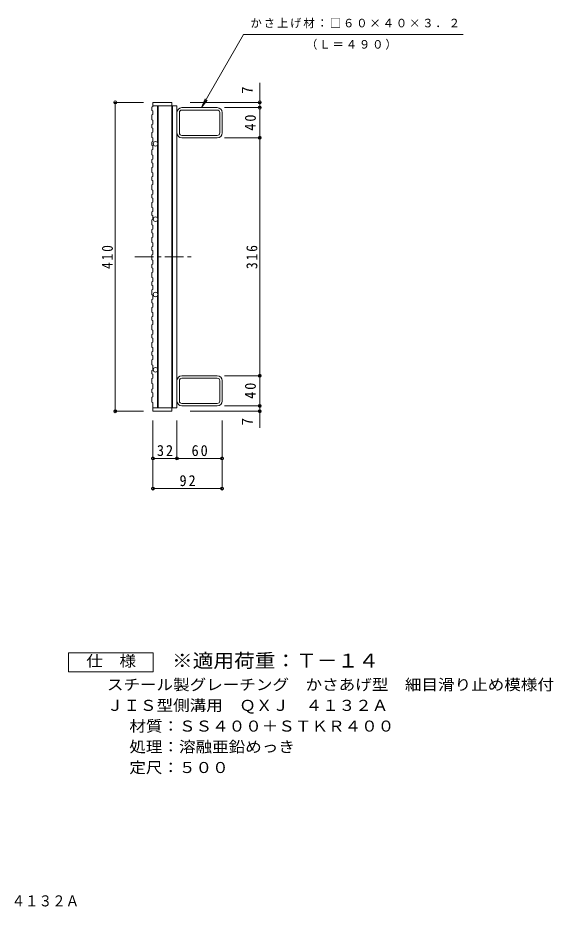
# Model space of a CAD drawing. Units: millimetres, scale not verified. Extents: x -593 to 829, y -688 to 560.
# Drawn here: x 118 to 829, y -688 to 495 of the extents above; entities that cross this region are included whole.
import ezdxf
from ezdxf.enums import TextEntityAlignment as Align

# ---------------------------------------------------------------- set-up
doc = ezdxf.new("R2010")
doc.units = ezdxf.units.MM
doc.header["$LTSCALE"] = 5
doc.header["$PDMODE"] = 32
doc.header["$PDSIZE"] = 4
doc.linetypes.add('CHAIN1', pattern=[8, 5, -1, 1, -1])
for name, color, linetype, lineweight in [('A-1_ピット', 2, 'Continuous', 9), ('A-2_蓋', 3, 'Continuous', 9), ('A-4_寸法', 7, 'Continuous', 9), ('A-5_仕様文', 7, 'Continuous', 9), ('F-4_F-4ﾚｲﾔ', 2, 'Continuous', 9)]:
    doc.layers.add(name, color=color, linetype=linetype, lineweight=lineweight)
doc.layers.add('F-5_F-5ﾚｲﾔ', color=2, linetype='Continuous')
doc.styles.add('ＭＳ ゴシック', font='')
doc.styles.get('ＭＳ ゴシック').set_extended_font_data('MS Gothic')

msp = doc.modelspace()

# ---------------------------------------------------------------- linework, layer by layer
at = {"layer": 'A-1_ピット'}
for p, q in [((332.497, 342.036), (332.497, 369.236)), ((382.897, 375.636), (335.697, 375.636)), ((382.897, 372.436), (335.697, 372.436)), ((386.097, 342.036), (386.097, 369.236)), ((389.297, 342.036), (389.297, 369.236)), ((335.697, 338.836), (382.897, 338.836)), ((382.897, 335.636), (335.697, 335.636)), ((332.497, 13.236), (332.497, -13.964)), ((382.897, 19.636), (335.697, 19.636)), ((335.697, 16.435), (382.897, 16.435)), ((386.097, 13.236), (386.097, -13.964)), ((389.297, 13.236), (389.297, -13.965)), ((382.897, -17.164), (335.697, -17.164)), ((382.897, -20.364), (335.697, -20.364))]:
    msp.add_line(p, q, dxfattribs=at)
for centre, radius, start, end in [((335.697, 369.236), 6.4, 90, 180), ((335.697, 369.236), 3.2, 90, 180), ((382.897, 369.236), 6.4, 0, 90), ((382.897, 369.236), 3.2, 0, 90), ((335.697, 342.036), 6.4, 180, 270), ((335.697, 342.036), 3.2, 180, 270), ((382.897, 342.036), 6.4, 270, 0), ((382.897, 342.036), 3.2, 270, 0), ((335.697, 13.236), 6.4, 90, 180), ((335.697, 13.236), 3.2, 90, 180), ((382.897, 13.236), 6.4, 0, 90), ((382.897, 13.236), 3.2, 0, 90), ((335.697, -13.965), 6.4, 180, 270), ((335.697, -13.964), 3.2, 180, 270), ((382.897, -13.964), 3.2, 270, 0), ((382.897, -13.965), 6.4, 270, 0)]:
    msp.add_arc(centre, radius, start, end, dxfattribs=at)
at = {"layer": 'A-2_蓋'}
for p, q in [((297.297, 382.636), (297.297, 376.992)), ((297.297, 382.636), (322.297, 382.636)), ((322.297, 382.636), (322.297, -27.364)), ((295.797, 376.481), (297.297, 376.992)), ((297.297, 378.136), (329.297, 378.136)), ((303.297, 378.136), (303.297, 329.294)), ((304.297, 378.136), (304.297, -22.864)), ((323.297, 378.136), (323.297, -22.864)), ((329.297, 378.136), (329.297, -22.864)), ((295.797, 365.938), (297.297, 366.449)), ((297.297, 358.879), (297.297, 353.766)), ((295.797, 353.255), (297.297, 353.766)), ((295.797, 342.712), (297.297, 343.223)), ((297.297, 335.653), (297.297, 330.54)), ((295.797, 330.028), (297.297, 330.54)), ((295.797, 319.485), (297.297, 319.996)), ((303.297, 325.977), (303.297, 229.294)), ((297.297, 312.427), (297.297, 307.313)), ((295.797, 306.802), (297.297, 307.313)), ((295.797, 296.259), (297.297, 296.77)), ((297.297, 301.883), (297.297, 296.77)), ((295.797, 283.576), (297.297, 284.087)), ((297.297, 289.2), (297.297, 284.087)), ((295.797, 273.032), (297.297, 273.544)), ((297.297, 278.657), (297.297, 273.544)), ((295.797, 260.349), (297.297, 260.86)), ((297.297, 265.974), (297.297, 260.86)), ((295.797, 249.806), (297.297, 250.317)), ((297.297, 255.43), (297.297, 250.317)), ((295.797, 237.123), (297.297, 237.634)), ((297.297, 242.747), (297.297, 237.634)), ((295.797, 226.58), (297.297, 227.091)), ((297.297, 232.204), (297.297, 227.091)), ((303.297, 225.977), (303.297, 129.294)), ((295.797, 213.896), (297.297, 214.408)), ((297.297, 219.521), (297.297, 214.408)), ((295.797, 203.353), (297.297, 203.864)), ((297.297, 208.978), (297.297, 203.864)), ((295.797, 190.67), (297.297, 191.181)), ((297.297, 196.294), (297.297, 191.181)), ((295.797, 180.127), (297.297, 180.638)), ((297.297, 185.751), (297.297, 180.638)), ((295.797, 167.443), (297.297, 167.955)), ((297.297, 173.068), (297.297, 167.955)), ((295.797, 156.9), (297.297, 157.412)), ((297.297, 162.525), (297.297, 157.412)), ((295.797, 144.217), (297.297, 144.728)), ((297.297, 149.841), (297.297, 144.728)), ((295.797, 133.674), (297.297, 134.185)), ((297.297, 139.298), (297.297, 134.185)), ((295.797, 120.991), (297.297, 121.502)), ((297.297, 126.615), (297.297, 121.502)), ((303.297, 125.977), (303.297, -22.864)), ((295.797, 110.447), (297.297, 110.959)), ((297.297, 116.072), (297.297, 110.959)), ((295.797, 97.764), (297.297, 98.275)), ((297.297, 103.389), (297.297, 98.275)), ((295.797, 87.221), (297.297, 87.732)), ((297.297, 92.845), (297.297, 87.732)), ((295.797, 74.538), (297.297, 75.049)), ((297.297, 80.162), (297.297, 75.049)), ((295.797, 63.994), (297.297, 64.506)), ((297.297, 69.619), (297.297, 64.506)), ((295.797, 51.311), (297.297, 51.823)), ((297.297, 56.936), (297.297, 51.823)), ((295.797, 40.768), (297.297, 41.279)), ((297.297, 46.393), (297.297, 41.279)), ((295.797, 26.624), (297.297, 27.136)), ((295.797, 16.081), (297.297, 16.592)), ((297.297, 21.706), (297.297, 16.592)), ((295.797, 1.937), (297.297, 2.449)), ((295.797, -8.606), (297.297, -8.095)), ((297.297, -2.981), (297.297, -8.095)), ((297.297, -22.864), (329.297, -22.864)), ((297.297, -27.364), (322.297, -27.364))]:
    msp.add_line(p, q, dxfattribs=at)
at = {"layer": 'A-2_蓋', "linetype": 'CHAIN1'}
msp.add_line((273.194, 177.636), (349.125, 177.636), dxfattribs=at)
at = {"layer": 'A-2_蓋'}
for points in [[(295.797, 376.481), (295.797, 372.074), (297.297, 371.562), (297.297, 366.449)], [(295.797, 365.938), (295.797, 359.391), (297.297, 358.879)], [(295.797, 353.255), (295.797, 348.847), (297.297, 348.336), (297.297, 343.223)], [(295.797, 342.712), (295.797, 336.164), (297.297, 335.653)], [(295.797, 330.028), (295.797, 325.621), (297.297, 325.11), (297.297, 319.996)], [(295.797, 319.485), (295.797, 312.938), (297.297, 312.427)], [(295.797, 306.802), (295.797, 302.395), (297.297, 301.883)], [(295.797, 296.259), (295.797, 289.711), (297.297, 289.2)], [(295.797, 283.576), (295.797, 279.168), (297.297, 278.657)], [(295.797, 273.032), (295.797, 266.485), (297.297, 265.974)], [(295.797, 260.349), (295.797, 255.942), (297.297, 255.43)], [(295.797, 249.806), (295.797, 243.259), (297.297, 242.747)], [(295.797, 237.123), (295.797, 232.715), (297.297, 232.204)], [(295.797, 226.58), (295.797, 220.032), (297.297, 219.521)], [(295.797, 213.896), (295.797, 209.489), (297.297, 208.978)], [(295.797, 203.353), (295.797, 196.806), (297.297, 196.294)], [(295.797, 190.67), (295.797, 186.262), (297.297, 185.751)], [(295.797, 180.127), (295.797, 173.579), (297.297, 173.068)], [(295.797, 167.443), (295.797, 163.036), (297.297, 162.525)], [(295.797, 156.9), (295.797, 150.353), (297.297, 149.841)], [(295.797, 144.217), (295.797, 139.81), (297.297, 139.298)], [(295.797, 133.674), (295.797, 127.126), (297.297, 126.615)], [(295.797, 120.991), (295.797, 116.583), (297.297, 116.072)], [(295.797, 110.447), (295.797, 103.9), (297.297, 103.389)], [(295.797, 97.764), (295.797, 93.357), (297.297, 92.845)], [(295.797, 87.221), (295.797, 80.674), (297.297, 80.162)], [(295.797, 74.538), (295.797, 70.13), (297.297, 69.619)], [(295.797, 63.994), (295.797, 57.447), (297.297, 56.936)], [(295.797, 51.311), (295.797, 46.904), (297.297, 46.393)], [(295.797, 40.768), (295.797, 34.221), (297.297, 33.709), (297.297, 27.136)], [(295.797, 26.624), (295.797, 22.217), (297.297, 21.706)], [(295.797, 16.081), (295.797, 9.534), (297.297, 9.022), (297.297, 2.449)], [(295.797, 1.937), (295.797, -2.47), (297.297, -2.981)], [(295.797, -8.606), (295.797, -15.153), (297.297, -15.665), (297.297, -27.364)]]:
    msp.add_lwpolyline(points, dxfattribs=at)
for centre in [(300.797, 327.636), (300.797, 227.636), (300.797, 127.636), (300.797, 27.636)]:
    msp.add_circle(centre, 3, dxfattribs=at)
at = {"layer": 'A-4_寸法'}
for p, q in [((439.297, -49.536), (439.297, 408.761)), ((284.797, 382.636), (245.797, 382.636)), ((247.297, -27.364), (247.297, 382.636)), ((346.797, 382.636), (440.797, 382.636)), ((392.397, 375.636), (440.797, 375.636)), ((392.397, 335.636), (440.797, 335.636)), ((392.397, 19.636), (440.797, 19.636)), ((392.397, -20.364), (440.797, -20.364)), ((284.797, -27.364), (245.797, -27.364)), ((346.797, -27.364), (440.797, -27.364)), ((297.297, -39.864), (297.297, -131.567)), ((329.297, -39.864), (329.297, -91.567)), ((389.297, -39.864), (389.297, -131.567)), ((297.297, -90.067), (389.297, -90.067)), ((297.297, -130.067), (389.297, -130.067))]:
    msp.add_line(p, q, dxfattribs=at)
for p in [(247.297, 382.636), (439.297, 382.636), (439.297, 375.636), (439.297, 335.636), (439.297, 19.636), (439.297, -20.364), (247.297, -27.364), (439.297, -27.364), (297.297, -90.067), (329.297, -90.067), (389.297, -90.067), (297.297, -130.067), (389.297, -130.067)]:
    msp.add_point(p, dxfattribs=at)
at = {"layer": 'A-5_仕様文'}
for q in [(366.581, 387.184), (369.407, 385.553)]:
    msp.add_line((361.797, 375.636), q, dxfattribs=at)
msp.add_lwpolyline([(361.797, 375.636), (417.8, 472.636), (709.674, 472.636)], dxfattribs=at)
at = {"layer": 'F-4_F-4ﾚｲﾔ'}
msp.add_lwpolyline([(185.118, -373.173), (185.118, -348.173), (297.618, -348.173), (297.618, -373.173)], close=True, dxfattribs=at)

# ---------------------------------------------------------------- texts
at = {"layer": 'A-4_寸法', "color": 2, "style": 'ＭＳ ゴシック'}
for p in [(434.297, 393.889), (434.297, -46.361)]:
    msp.add_text('7', height=14.66, rotation=90, dxfattribs=at).set_placement(p, align=Align.BOTTOM_LEFT)
at = {"layer": 'A-4_寸法', "color": 2, "char_height": 14.66, "attachment_point": 7, "rotation": 90, "style": 'ＭＳ ゴシック'}
for s, insert in [('\\T1.27;\\W0.95;40', (434.297, 345.011)), ('\\T1.27;\\W0.9;410', (244.297, 161.386)), ('\\T1.27;\\W0.9;316', (436.297, 161.386)), ('\\T1.27;\\W0.95;40', (434.297, -10.989))]:
    msp.add_mtext(s, dxfattribs=dict(at, insert=insert))
at = {"layer": 'A-4_寸法', "color": 2, "char_height": 14.66, "attachment_point": 7, "style": 'ＭＳ ゴシック'}
for s, insert in [('\\T1.27;\\W0.95;32', (302.672, -87.067)), ('\\T1.27;\\W0.95;60', (348.672, -87.067)), ('\\T1.27;\\W0.95;92', (332.672, -127.067))]:
    msp.add_mtext(s, dxfattribs=dict(at, insert=insert))
at = {"layer": 'A-5_仕様文', "char_height": 11, "attachment_point": 7, "style": 'ＭＳ ゴシック'}
for s, insert in [('\\T1.17;かさ上げ材：□６０×４０×３．２', (426.986, 481.11)), ('\\T1.17;（Ｌ＝４９０）', (500.804, 452.563))]:
    msp.add_mtext(s, dxfattribs=dict(at, insert=insert))
at = {"layer": 'F-4_F-4ﾚｲﾔ', "style": 'ＭＳ ゴシック', "width": 1.1}
for s, p in [('仕\u3000様', (208.868, -370.673)), ('スチール製グレーチング\u3000かさあげ型\u3000細目滑り止め模様付', (236.162, -402.133)), ('ＪＩＳ型側溝用\u3000ＱＸＪ\u3000４１３２Ａ', (236.162, -429.634)), ('材質：ＳＳ４００＋ＳＴＫＲ４００', (266.019, -457.132)), ('処理：溶融亜鉛めっき', (266.019, -484.633)), ('定尺：５００', (266.019, -512.134))]:
    msp.add_text(s, height=14.66, dxfattribs=at).set_placement(p, align=Align.BOTTOM_LEFT)
at = {"layer": 'F-5_F-5ﾚｲﾔ', "color": 3, "style": 'ＭＳ ゴシック', "width": 1.1}
msp.add_text('※適用荷重：Ｔ－１４', height=18.33, dxfattribs=at).set_placement((322.618, -373.173), align=Align.BOTTOM_LEFT)
at = {"layer": 'F-5_F-5ﾚｲﾔ', "style": 'ＭＳ ゴシック', "width": 0.9}
msp.add_text('ＪＩＳ型側溝用\u3000\u3000ＱＸＪ\u3000４１３２Ａ', height=14.66, dxfattribs=at).set_placement((-124.451, -689.209), align=Align.BOTTOM_LEFT)

doc.saveas('drawing.dxf')
